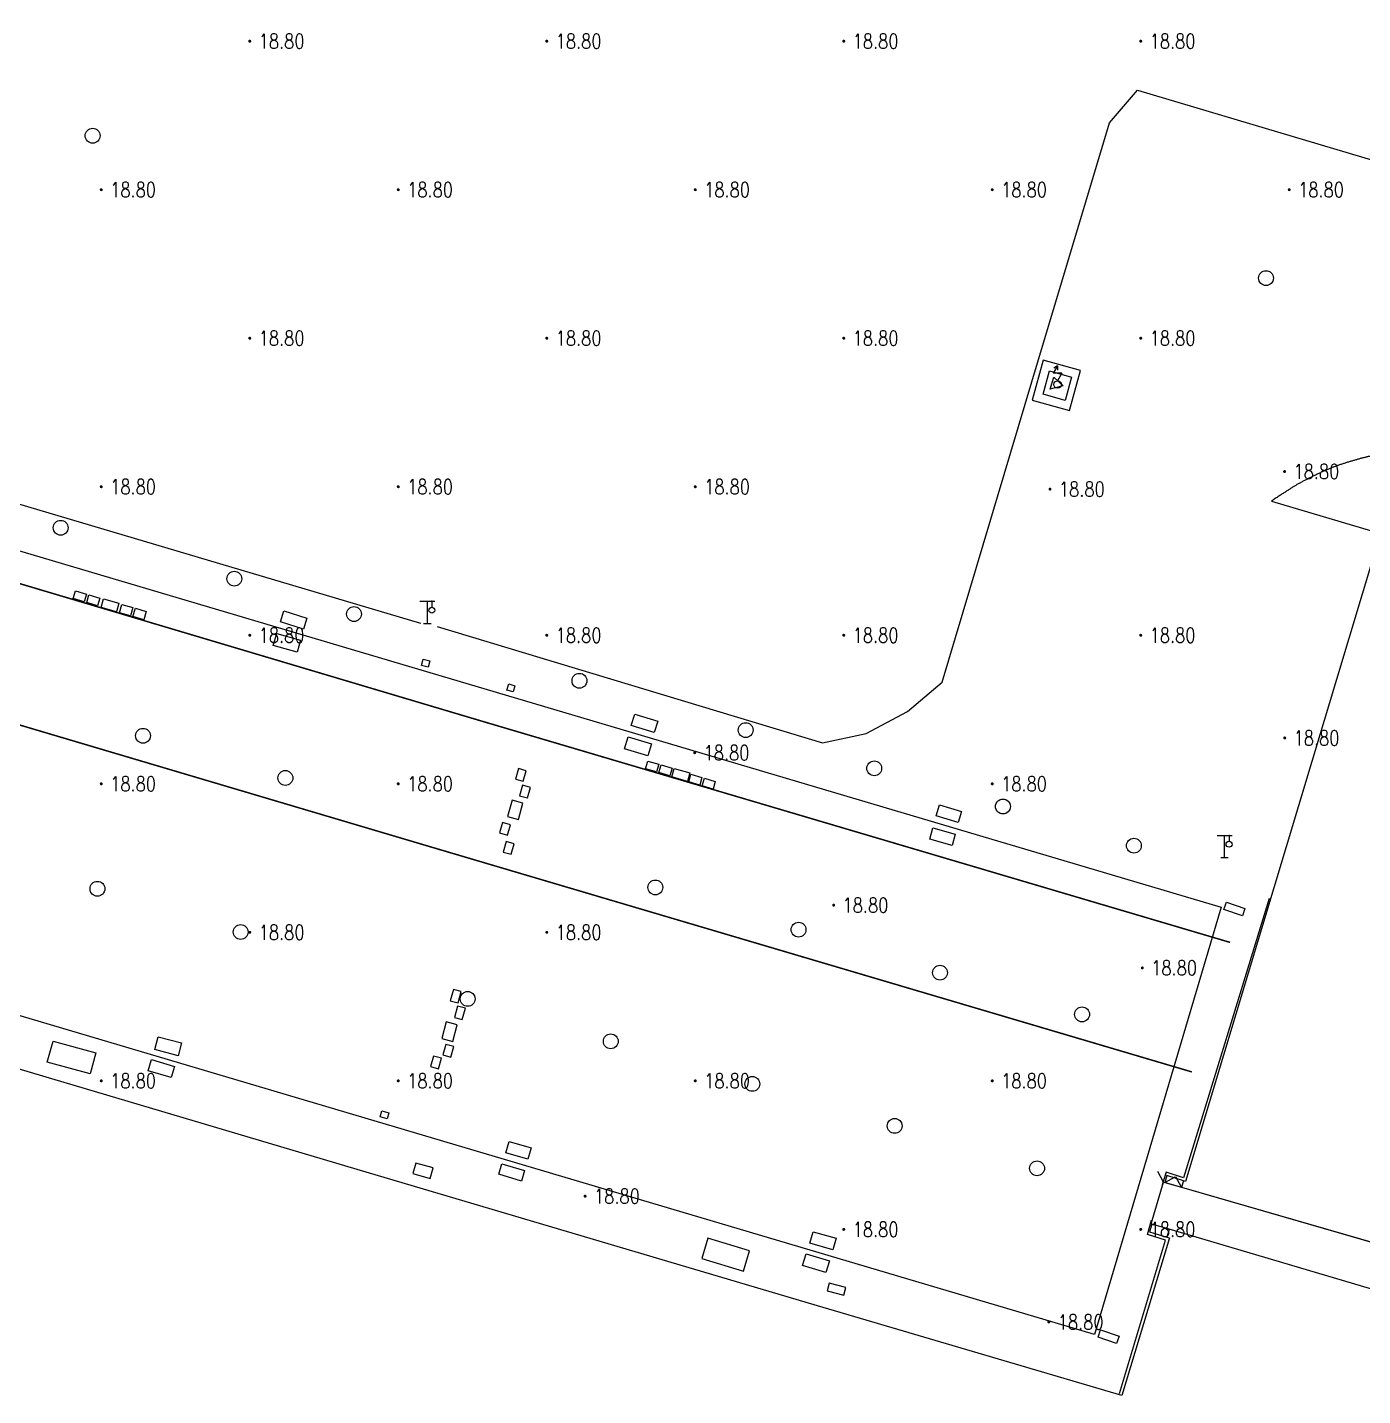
# Model space of a CAD drawing. Extents: x 404846 to 408477, y 3390929 to 3392894.
# Drawn here: x 407326.4 to 407416.3, y 3391213.2 to 3391305.3 of the extents above; entities that cross this region are included whole.
import ezdxf
from ezdxf.enums import TextEntityAlignment as Align

# ---------------------------------------------------------------- set-up
doc = ezdxf.new("R2010")
doc.units = 0
doc.header["$LTSCALE"] = 0.5
doc.header["$PDSIZE"] = 0.2
doc.layers.get('0').update_dxf_attribs({"linetype": 'CONTINUOUS'})
for name, color, linetype in [('3221', 6, 'CONTINUOUS'), ('DLDW', 11, 'CONTINUOUS'), ('DLSS', 4, 'CONTINUOUS'), ('DMTZ', 3, 'CONTINUOUS'), ('FZTZ', 7, 'CONTINUOUS'), ('GCD', 1, 'CONTINUOUS'), ('GXYZ', 2, 'CONTINUOUS'), ('JMD', 6, 'CONTINUOUS'), ('ZBTZ', 3, 'CONTINUOUS')]:
    doc.layers.add(name, color=color, linetype=linetype)
doc.layers.add('ASSIST', color=7, linetype='CONTINUOUS', plot=False)
doc.styles.add('HZ', font='rs.shx', dxfattribs={"width": 0.8, "bigfont": 'hztxt.shx'})
doc.linetypes.add('10422', pattern='A,0.75,[150,AAA.SHX,S=0.5,R=0,X=0,Y=0.5],1.5,[177,AAA.SHX,S=1,R=0,X=0,Y=0.4],0.75', length=3)
doc.linetypes.add('1161', pattern='A,0,[149,AAA.SHX,S=0.15,R=0,X=0,Y=0],-1.6', length=1.6)
doc.linetypes.add('444', pattern='A,4.5,[145,AAA.SHX,S=1,R=0,X=0,Y=1],4.5,-0.5,[146,AAA.SHX,S=1,R=0,X=0,Y=0],-0.5', length=10)

# ---------------------------------------------------------------- blocks, each defined once
blk = doc.blocks.new('gc063')
for p, q in [((-1, 3), (1, 3)), ((0, 0), (0, 3)), ((0.6, 3), (0.6, 2.2)), ((-0.5, 0), (0.5, 0))]:
    blk.add_line(p, q)
blk.add_circle((0.6, 1.8), 0.4)
blk.add_point((0.6, 3))
blk.add_point((0.6, 3))
blk = doc.blocks.new('GC200')
at = {"linetype": 'Continuous', "const_width": 0.2, "flags": 128}
blk.add_lwpolyline([(-0.1, 0, 1), (0.1, 0, 1)], format="xyb", close=True, dxfattribs=at)
blk = doc.blocks.new('gc188')
blk.add_circle((0, 0), 1)
blk = doc.blocks.new('gc132')
at = {"linetype": 'Continuous'}
for points in [[(0, 2.5), (-0.58, 1.5)], [(0, 2.5), (-0.52, 2.2)], [(0, 2.5), (0, 1.9)], [(0.58, 1.5), (-0.58, 1.5)], [(0.58, 1.5), (0, 0.5)]]:
    blk.add_lwpolyline(points, dxfattribs=at)
blk.add_circle((0, 0), 0.5, dxfattribs=at)

msp = doc.modelspace()

# ---------------------------------------------------------------- linework, layer by layer
at = {"layer": '3221', "color": 6}
msp.add_polyline3d([(407207.002, 3391305.308, 19.229), (407406.779, 3391246.064, 19.44), (407398.253, 3391217.307, 19.44), (407198.508, 3391276.535, 19.229)], dxfattribs=at)
at = {"layer": 'ASSIST', "linetype": 'Continuous', "elevation": 19.111, "flags": 128}
msp.add_lwpolyline([(407402.9, 3391227.564), (407402.975, 3391227.542), (407404.1, 3391227.218), (407426.913, 3391220.629), (407427.707, 3391220.399), (407427.659, 3391220.249), (407427.639, 3391220.185), (407426.758, 3391217.432), (407424.016, 3391218.244), (407423.82, 3391218.302), (407403.269, 3391224.388), (407402.108, 3391224.732), (407402.069, 3391224.743), (407402.9, 3391227.564)], close=True, dxfattribs=at)
at = {"layer": 'DLDW', "linetype": 'Continuous', "elevation": 19.839, "flags": 128}
msp.add_lwpolyline([(407396.14, 3391281.182), (407395.248, 3391280.957), (407395.507, 3391281.749), (407396.14, 3391281.182)], close=True, dxfattribs=at)
at = {"layer": 'DLSS', "linetype": 'Continuous'}
for p, q in [((407402.9, 3391227.564), (407402.516, 3391228.266)), ((407402.9, 3391227.564), (407402.975, 3391227.542)), ((407402.938, 3391227.553), (407415.507, 3391223.924)), ((407402.975, 3391227.542), (407403.677, 3391227.926)), ((407404.1, 3391227.218), (407403.713, 3391227.918)), ((407404.1, 3391227.218), (407426.913, 3391220.629))]:
    msp.add_line(p, q, dxfattribs=at)
at = {"layer": 'DLSS', "linetype": 'Continuous', "const_width": 0.1, "flags": 128}
for points, elevation in [([(407305.932, 3391273.789), (407356.888, 3391258.626)], 19.409), ([(407303.313, 3391265.024), (407354.31, 3391249.904)], 19.526), ([(407356.888, 3391258.626), (407407.377, 3391243.7)], 19.365), ([(407354.31, 3391249.904), (407404.799, 3391234.979)], 19.365)]:
    msp.add_lwpolyline(points, dxfattribs=dict(at, elevation=elevation))
at = {"layer": 'DLSS', "linetype": 'Continuous', "flags": 128}
for points, elevation in [([(407417.357, 3391270.77), (407417.31, 3391270.617), (407417.095, 3391269.901), (407404.376, 3391227.603), (407404.227, 3391227.652)], 19.654), ([(407379.977, 3391219.127), (407350.033, 3391227.991), (407323.69, 3391235.8)], 19.657), ([(407404.227, 3391227.652), (407404.1, 3391227.218)], 18.353), ([(407403.269, 3391224.388), (407403.114, 3391223.861)], 18.353), ([(407403.284, 3391223.811), (407400.085, 3391213.186), (407379.977, 3391219.127)], 19.608), ([(407403.114, 3391223.861), (407403.284, 3391223.811)], 19.688)]:
    msp.add_lwpolyline(points, dxfattribs=dict(at, elevation=elevation))
at = {"layer": 'DMTZ', "linetype": '10422', "elevation": 19.782, "flags": 128}
msp.add_lwpolyline([(407396.703, 3391281.765), (407396.264, 3391280.195), (407394.776, 3391280.611), (407395.215, 3391282.18), (407396.703, 3391281.765)], close=True, dxfattribs=at)
at = {"layer": 'DMTZ', "linetype": '10422', "flags": 128}
for points, elevation in [([(407404.227, 3391227.652), (407403.11, 3391228.007), (407402.975, 3391227.542)], 19.252), ([(407402.108, 3391224.732), (407401.953, 3391224.209), (407403.114, 3391223.861)], 19.447)]:
    msp.add_lwpolyline(points, dxfattribs=dict(at, elevation=elevation))
at = {"layer": 'FZTZ', "linetype": 'Continuous', "flags": 128}
for points, elevation in [([(407396.567, 3391279.509), (407397.307, 3391282.198), (407394.787, 3391282.892), (407394.046, 3391280.203), (407396.567, 3391279.509)], 19.499), ([(407329.624, 3391267.361), (407330.361, 3391267.146), (407330.211, 3391266.631), (407329.474, 3391266.845), (407329.624, 3391267.361)], 19.543), ([(407330.525, 3391267.097), (407331.262, 3391266.883), (407331.112, 3391266.368), (407330.375, 3391266.582), (407330.525, 3391267.097)], 19.543), ([(407332.379, 3391265.964), (407331.351, 3391266.258), (407331.515, 3391266.832), (407332.543, 3391266.538), (407332.379, 3391265.964)], 19.553), ([(407332.752, 3391266.458), (407333.489, 3391266.244), (407333.327, 3391265.687), (407332.59, 3391265.901), (407332.752, 3391266.458)], 19.553), ([(407333.653, 3391266.195), (407334.39, 3391265.98), (407334.227, 3391265.421), (407333.49, 3391265.635), (407333.653, 3391266.195)], 19.553), ([(407343.663, 3391266.019), (407345.211, 3391265.52), (407344.976, 3391264.79), (407343.427, 3391265.289), (407343.663, 3391266.019)], 19.372), ([(407343.176, 3391264.509), (407344.778, 3391264.049), (407344.545, 3391263.238), (407342.943, 3391263.698), (407343.176, 3391264.509)], 19.372), ([(407353.046, 3391262.778), (407353.479, 3391262.661), (407353.363, 3391262.23), (407352.93, 3391262.347), (407353.046, 3391262.778)], 19.464), ([(407358.796, 3391261.1), (407359.207, 3391260.98), (407359.086, 3391260.569), (407358.676, 3391260.689), (407358.796, 3391261.1)], 19.396), ([(407367.284, 3391259.068), (407368.833, 3391258.598), (407368.602, 3391257.835), (407367.053, 3391258.305), (407367.284, 3391259.068)], 19.358), ([(407366.834, 3391257.546), (407368.409, 3391257.076), (407368.167, 3391256.267), (407366.593, 3391256.737), (407366.834, 3391257.546)], 19.386), ([(407368.158, 3391255.913), (407368.895, 3391255.699), (407368.745, 3391255.184), (407368.008, 3391255.398), (407368.158, 3391255.913)], 19.126), ([(407369.059, 3391255.65), (407369.796, 3391255.436), (407369.646, 3391254.92), (407368.909, 3391255.134), (407369.059, 3391255.65)], 19.126), ([(407359.456, 3391255.404), (407359.253, 3391254.702), (407359.777, 3391254.551), (407359.98, 3391255.253), (407359.456, 3391255.404)], 19.637), ([(407369.935, 3391255.417), (407370.994, 3391255.114), (407370.831, 3391254.54), (407369.771, 3391254.843), (407369.935, 3391255.417)], 19.115), ([(407371.069, 3391255.02), (407371.806, 3391254.806), (407371.656, 3391254.291), (407370.919, 3391254.505), (407371.069, 3391255.02)], 19.115), ([(407371.97, 3391254.757), (407372.707, 3391254.543), (407372.558, 3391254.027), (407371.821, 3391254.242), (407371.97, 3391254.757)], 19.115), ([(407359.734, 3391254.282), (407359.531, 3391253.579), (407360.055, 3391253.428), (407360.258, 3391254.131), (407359.734, 3391254.282)], 19.637), ([(407359.02, 3391253.278), (407358.72, 3391252.177), (407359.455, 3391251.977), (407359.754, 3391253.078), (407359.02, 3391253.278)], 19.612), ([(407387.807, 3391252.962), (407389.298, 3391252.504), (407389.073, 3391251.772), (407387.582, 3391252.231), (407387.807, 3391252.962)], 19.407), ([(407358.382, 3391251.771), (407358.179, 3391251.069), (407358.703, 3391250.918), (407358.905, 3391251.62), (407358.382, 3391251.771)], 19.637), ([(407387.365, 3391251.419), (407388.868, 3391250.996), (407388.651, 3391250.223), (407387.148, 3391250.647), (407387.365, 3391251.419)], 19.361), ([(407358.629, 3391250.487), (407358.427, 3391249.785), (407358.951, 3391249.634), (407359.153, 3391250.336), (407358.629, 3391250.487)], 19.637), ([(407407.13, 3391246.401), (407408.372, 3391245.984), (407408.206, 3391245.49), (407406.964, 3391245.907), (407407.13, 3391246.401)], 19.569), ([(407355.382, 3391239.622), (407355.602, 3391240.386), (407355.078, 3391240.537), (407354.858, 3391239.773), (407355.382, 3391239.622)], 19.781), ([(407355.66, 3391238.499), (407355.881, 3391239.268), (407355.358, 3391239.419), (407355.136, 3391238.65), (407355.66, 3391238.499)], 19.781), ([(407354.594, 3391238.351), (407354.291, 3391237.236), (407355.025, 3391237.036), (407355.329, 3391238.152), (407354.594, 3391238.351)], 19.751), ([(407335.181, 3391237.346), (407336.77, 3391236.937), (407336.547, 3391236.07), (407334.958, 3391236.48), (407335.181, 3391237.346)], 19.577), ([(407328.109, 3391237.052), (407330.992, 3391236.261), (407330.603, 3391234.842), (407327.72, 3391235.634), (407328.109, 3391237.052)], 19.69), ([(407354.571, 3391236.836), (407354.368, 3391236.133), (407354.892, 3391235.982), (407355.095, 3391236.684), (407354.571, 3391236.836)], 19.801), ([(407334.744, 3391235.809), (407336.289, 3391235.355), (407336.07, 3391234.611), (407334.525, 3391235.065), (407334.744, 3391235.809)], 19.597), ([(407353.736, 3391236.047), (407353.534, 3391235.345), (407354.058, 3391235.194), (407354.26, 3391235.896), (407353.736, 3391236.047)], 19.801), ([(407350.258, 3391232.352), (407350.732, 3391232.221), (407350.62, 3391231.816), (407350.146, 3391231.947), (407350.258, 3391232.352)], 19.244), ([(407358.819, 3391230.303), (407360.303, 3391229.874), (407360.084, 3391229.114), (407358.599, 3391229.542), (407358.819, 3391230.303)], 19.305), ([(407353.703, 3391228.52), (407352.53, 3391228.846), (407352.333, 3391228.139), (407353.506, 3391227.812), (407353.703, 3391228.52)], 19.88), ([(407358.342, 3391228.803), (407359.867, 3391228.341), (407359.652, 3391227.63), (407358.127, 3391228.092), (407358.342, 3391228.803)], 19.311), ([(407372.213, 3391223.788), (407371.797, 3391222.414), (407374.604, 3391221.564), (407375.02, 3391222.938), (407372.213, 3391223.788)], 19.462), ([(407379.289, 3391224.214), (407380.837, 3391223.777), (407380.62, 3391223.007), (407379.072, 3391223.445), (407379.289, 3391224.214)], 19.584), ([(407378.818, 3391222.731), (407380.388, 3391222.266), (407380.155, 3391221.478), (407378.585, 3391221.943), (407378.818, 3391222.731)], 19.584), ([(407381.492, 3391220.477), (407380.375, 3391220.769), (407380.236, 3391220.24), (407381.354, 3391219.948), (407381.492, 3391220.477)], 19.88), ([(407398.657, 3391217.617), (407399.899, 3391217.201), (407399.733, 3391216.707), (407398.491, 3391217.123), (407398.657, 3391217.617)], 19.605)]:
    msp.add_lwpolyline(points, close=True, dxfattribs=dict(at, elevation=elevation))
at = {"layer": 'JMD', "linetype": '444', "flags": 128}
for points, elevation in [([(407394.017, 3391281.432), (407399.263, 3391298.881), (407401.145, 3391301.071), (407453.105, 3391285.625)], 21.29), ([(407382.875, 3391257.776), (407385.65, 3391259.24), (407387.976, 3391261.213), (407394.017, 3391281.432)], 21.384), ([(407312.832, 3391277.066), (407352.858, 3391265.201)], 21.587), ([(407353.979, 3391264.976), (407379.918, 3391257.148), (407382.875, 3391257.776)], 21.364), ([(407410.006, 3391246.646), (407404.238, 3391227.857), (407403.08, 3391228.23), (407402.798, 3391227.379)], 20.609), ([(407399.928, 3391213.33), (407403.019, 3391223.663), (407401.816, 3391224.034), (407402.072, 3391225.01)], 20.624)]:
    msp.add_lwpolyline(points, dxfattribs=dict(at, elevation=elevation))
at = {"layer": 'ZBTZ', "linetype": '1161', "elevation": 19.271, "flags": 128}
msp.add_lwpolyline([(407426.723, 3391277.265), (407426.371, 3391277.332), (407426.315, 3391277.333), (407426.258, 3391277.334), (407426.202, 3391277.335), (407426.146, 3391277.336), (407426.09, 3391277.338), (407426.035, 3391277.339), (407425.979, 3391277.34), (407425.924, 3391277.341), (407425.869, 3391277.342), (407425.814, 3391277.343), (407425.76, 3391277.344), (407425.706, 3391277.345), (407425.653, 3391277.346), (407425.6, 3391277.347), (407425.548, 3391277.348), (407425.496, 3391277.349), (407425.445, 3391277.35), (407425.394, 3391277.35), (407425.344, 3391277.351), (407425.295, 3391277.352), (407425.247, 3391277.352), (407425.199, 3391277.353), (407425.152, 3391277.353), (407425.106, 3391277.354), (407425.061, 3391277.354), (407425.017, 3391277.355), (407424.973, 3391277.355), (407424.931, 3391277.355), (407424.89, 3391277.355), (407424.849, 3391277.355), (407424.808, 3391277.355), (407424.766, 3391277.355), (407424.724, 3391277.354), (407424.681, 3391277.354), (407424.637, 3391277.353), (407424.593, 3391277.352), (407424.548, 3391277.352), (407424.503, 3391277.351), (407424.457, 3391277.35), (407424.411, 3391277.349), (407424.364, 3391277.347), (407424.316, 3391277.346), (407424.268, 3391277.345), (407424.22, 3391277.343), (407424.171, 3391277.342), (407424.122, 3391277.34), (407424.072, 3391277.338), (407424.022, 3391277.336), (407423.972, 3391277.334), (407423.921, 3391277.332), (407423.87, 3391277.33), (407423.818, 3391277.328), (407423.767, 3391277.326), (407423.714, 3391277.323), (407423.662, 3391277.321), (407423.609, 3391277.318), (407423.556, 3391277.316), (407423.503, 3391277.313), (407423.449, 3391277.31), (407423.396, 3391277.307), (407423.342, 3391277.304), (407423.287, 3391277.301), (407423.233, 3391277.298), (407423.178, 3391277.295), (407423.124, 3391277.292), (407423.069, 3391277.289), (407423.014, 3391277.285), (407422.959, 3391277.282), (407422.904, 3391277.279), (407422.848, 3391277.275), (407422.793, 3391277.271), (407422.737, 3391277.268), (407422.682, 3391277.264), (407422.626, 3391277.26), (407422.571, 3391277.257), (407422.515, 3391277.253), (407422.46, 3391277.249), (407422.405, 3391277.245), (407422.349, 3391277.241), (407422.294, 3391277.237), (407422.238, 3391277.233), (407422.183, 3391277.229), (407422.128, 3391277.224), (407422.073, 3391277.22), (407422.018, 3391277.216), (407421.964, 3391277.212), (407421.909, 3391277.207), (407421.855, 3391277.203), (407421.801, 3391277.199), (407421.747, 3391277.194), (407421.693, 3391277.19), (407421.639, 3391277.185), (407421.586, 3391277.181), (407421.533, 3391277.176), (407421.48, 3391277.171), (407421.428, 3391277.167), (407421.376, 3391277.162), (407421.324, 3391277.157), (407421.273, 3391277.153), (407421.221, 3391277.148), (407421.171, 3391277.143), (407421.12, 3391277.139), (407421.07, 3391277.134), (407421.021, 3391277.129), (407420.972, 3391277.124), (407420.923, 3391277.12), (407420.875, 3391277.115), (407420.827, 3391277.11), (407420.78, 3391277.105), (407420.733, 3391277.1), (407420.686, 3391277.096), (407420.641, 3391277.091), (407420.595, 3391277.086), (407420.551, 3391277.081), (407420.506, 3391277.076), (407420.463, 3391277.071), (407420.42, 3391277.067), (407420.378, 3391277.062), (407420.336, 3391277.057), (407420.295, 3391277.052), (407420.254, 3391277.047), (407420.214, 3391277.042), (407420.172, 3391277.037), (407420.13, 3391277.032), (407420.087, 3391277.026), (407420.043, 3391277.021), (407419.998, 3391277.015), (407419.953, 3391277.008), (407419.907, 3391277.002), (407419.861, 3391276.995), (407419.814, 3391276.989), (407419.766, 3391276.982), (407419.718, 3391276.975), (407419.669, 3391276.968), (407419.62, 3391276.96), (407419.57, 3391276.953), (407419.52, 3391276.945), (407419.469, 3391276.937), (407419.418, 3391276.929), (407419.366, 3391276.921), (407419.314, 3391276.912), (407419.262, 3391276.904), (407419.209, 3391276.895), (407419.156, 3391276.887), (407419.103, 3391276.878), (407419.049, 3391276.869), (407418.995, 3391276.86), (407418.941, 3391276.85), (407418.887, 3391276.841), (407418.832, 3391276.832), (407418.777, 3391276.822), (407418.723, 3391276.813), (407418.668, 3391276.803), (407418.612, 3391276.793), (407418.557, 3391276.783), (407418.502, 3391276.773), (407418.446, 3391276.763), (407418.391, 3391276.753), (407418.335, 3391276.743), (407418.28, 3391276.733), (407418.224, 3391276.722), (407418.169, 3391276.712), (407418.114, 3391276.702), (407418.059, 3391276.691), (407418.003, 3391276.681), (407417.948, 3391276.67), (407417.894, 3391276.659), (407417.839, 3391276.649), (407417.785, 3391276.638), (407417.73, 3391276.627), (407417.676, 3391276.617), (407417.623, 3391276.606), (407417.569, 3391276.595), (407417.516, 3391276.585), (407417.463, 3391276.574), (407417.411, 3391276.563), (407417.359, 3391276.553), (407417.307, 3391276.542), (407417.256, 3391276.531), (407417.205, 3391276.52), (407417.154, 3391276.51), (407417.104, 3391276.499), (407417.055, 3391276.489), (407417.006, 3391276.478), (407416.958, 3391276.467), (407416.91, 3391276.457), (407416.863, 3391276.447), (407416.816, 3391276.436), (407416.77, 3391276.426), (407416.724, 3391276.416), (407416.68, 3391276.405), (407416.636, 3391276.395), (407416.592, 3391276.385), (407416.55, 3391276.375), (407416.508, 3391276.365), (407416.467, 3391276.355), (407416.427, 3391276.346), (407416.387, 3391276.336), (407416.348, 3391276.326), (407416.308, 3391276.316), (407416.266, 3391276.305), (407416.223, 3391276.294), (407416.178, 3391276.282), (407416.132, 3391276.27), (407416.085, 3391276.257), (407416.037, 3391276.244), (407415.987, 3391276.23), (407415.937, 3391276.216), (407415.886, 3391276.202), (407415.834, 3391276.187), (407415.781, 3391276.172), (407415.728, 3391276.156), (407415.674, 3391276.141), (407415.619, 3391276.125), (407415.564, 3391276.108), (407415.509, 3391276.092), (407415.454, 3391276.075), (407415.399, 3391276.058), (407415.343, 3391276.041), (407415.287, 3391276.024), (407415.232, 3391276.007), (407415.177, 3391275.99), (407415.122, 3391275.972), (407415.067, 3391275.955), (407415.013, 3391275.938), (407414.959, 3391275.92), (407414.906, 3391275.903), (407414.853, 3391275.886), (407414.802, 3391275.869), (407414.751, 3391275.852), (407414.7, 3391275.835), (407414.651, 3391275.818), (407414.603, 3391275.802), (407414.557, 3391275.785), (407414.511, 3391275.769), (407414.467, 3391275.753), (407414.424, 3391275.738), (407414.382, 3391275.722), (407414.339, 3391275.706), (407414.294, 3391275.689), (407414.248, 3391275.671), (407414.2, 3391275.652), (407414.152, 3391275.632), (407414.103, 3391275.612), (407414.053, 3391275.591), (407414.002, 3391275.569), (407413.95, 3391275.547), (407413.897, 3391275.524), (407413.844, 3391275.501), (407413.79, 3391275.477), (407413.735, 3391275.452), (407413.681, 3391275.428), (407413.625, 3391275.402), (407413.57, 3391275.377), (407413.514, 3391275.351), (407413.457, 3391275.325), (407413.401, 3391275.298), (407413.345, 3391275.272), (407413.288, 3391275.245), (407413.232, 3391275.218), (407413.176, 3391275.191), (407413.12, 3391275.164), (407413.064, 3391275.137), (407413.009, 3391275.11), (407412.954, 3391275.083), (407412.899, 3391275.056), (407412.845, 3391275.029), (407412.792, 3391275.003), (407412.739, 3391274.976), (407412.687, 3391274.95), (407412.635, 3391274.924), (407412.585, 3391274.898), (407412.535, 3391274.873), (407412.487, 3391274.848), (407412.439, 3391274.824), (407412.393, 3391274.8), (407412.348, 3391274.776), (407412.304, 3391274.753), (407412.261, 3391274.731), (407412.22, 3391274.709), (407412.18, 3391274.688), (407412.142, 3391274.667), (407412.105, 3391274.648), (407412.07, 3391274.629), (407412.033, 3391274.608), (407411.996, 3391274.587), (407411.957, 3391274.566), (407411.919, 3391274.543), (407411.879, 3391274.52), (407411.839, 3391274.497), (407411.798, 3391274.472), (407411.757, 3391274.447), (407411.715, 3391274.422), (407411.672, 3391274.396), (407411.629, 3391274.369), (407411.585, 3391274.341), (407411.54, 3391274.313), (407411.494, 3391274.284), (407411.448, 3391274.255), (407411.401, 3391274.225), (407411.353, 3391274.194), (407411.304, 3391274.163), (407411.255, 3391274.131), (407411.205, 3391274.099), (407411.154, 3391274.066), (407411.102, 3391274.032), (407411.05, 3391273.998), (407410.997, 3391273.963), (407410.942, 3391273.927), (407410.887, 3391273.891), (407410.832, 3391273.855), (407410.775, 3391273.818), (407410.717, 3391273.78), (407410.659, 3391273.742), (407410.6, 3391273.703), (407410.539, 3391273.664), (407410.478, 3391273.624), (407410.416, 3391273.583), (407410.353, 3391273.542), (407410.289, 3391273.501), (407410.224, 3391273.459), (407410.158, 3391273.416), (407417.502, 3391271.233), (407417.363, 3391270.769)], dxfattribs=at)

# ---------------------------------------------------------------- block references
at = {"layer": 'DLDW', "linetype": 'Continuous', "xscale": 0.5, "yscale": 0.5}
msp.add_blockref('gc132', (407395.759, 3391281.268), dxfattribs=at)
at = {"layer": 'DLSS', "linetype": 'Continuous', "xscale": 0.5, "yscale": 0.5}
for p in [(407353.318, 3391265.167, 19.539), (407407.004, 3391249.409, 19.504)]:
    msp.add_blockref('gc063', p, dxfattribs=at)
at = {"layer": 'GCD', "linetype": 'Continuous'}
ref = msp.add_blockref('GC200', (407341.358, 3391304.379, 18.8), dxfattribs=dict(at, xscale=0.5, yscale=0.5, zscale=0.5))
ref.add_attrib('height', '18.80', dxfattribs={"linetype": 'Continuous', "height": 1, "style": 'HZ', "width": 0.8}).set_placement((407341.958, 3391304.379, 18.8), align=Align.MIDDLE_LEFT)
ref = msp.add_blockref('GC200', (407361.358, 3391304.379, 18.8), dxfattribs=dict(at, xscale=0.5, yscale=0.5, zscale=0.5))
ref.add_attrib('height', '18.80', dxfattribs={"linetype": 'Continuous', "height": 1, "style": 'HZ', "width": 0.8}).set_placement((407361.958, 3391304.379, 18.8), align=Align.MIDDLE_LEFT)
ref = msp.add_blockref('GC200', (407381.358, 3391304.379, 18.8), dxfattribs=dict(at, xscale=0.5, yscale=0.5, zscale=0.5))
ref.add_attrib('height', '18.80', dxfattribs={"linetype": 'Continuous', "height": 1, "style": 'HZ', "width": 0.8}).set_placement((407381.958, 3391304.379, 18.8), align=Align.MIDDLE_LEFT)
ref = msp.add_blockref('GC200', (407401.358, 3391304.379, 18.8), dxfattribs=dict(at, xscale=0.5, yscale=0.5, zscale=0.5))
ref.add_attrib('height', '18.80', dxfattribs={"linetype": 'Continuous', "height": 1, "style": 'HZ', "width": 0.8}).set_placement((407401.958, 3391304.379, 18.8), align=Align.MIDDLE_LEFT)
ref = msp.add_blockref('GC200', (407331.358, 3391294.379, 18.8), dxfattribs=dict(at, xscale=0.5, yscale=0.5, zscale=0.5))
ref.add_attrib('height', '18.80', dxfattribs={"linetype": 'Continuous', "height": 1, "style": 'HZ', "width": 0.8}).set_placement((407331.958, 3391294.379, 18.8), align=Align.MIDDLE_LEFT)
ref = msp.add_blockref('GC200', (407351.358, 3391294.379, 18.8), dxfattribs=dict(at, xscale=0.5, yscale=0.5, zscale=0.5))
ref.add_attrib('height', '18.80', dxfattribs={"linetype": 'Continuous', "height": 1, "style": 'HZ', "width": 0.8}).set_placement((407351.958, 3391294.379, 18.8), align=Align.MIDDLE_LEFT)
ref = msp.add_blockref('GC200', (407371.358, 3391294.379, 18.8), dxfattribs=dict(at, xscale=0.5, yscale=0.5, zscale=0.5))
ref.add_attrib('height', '18.80', dxfattribs={"linetype": 'Continuous', "height": 1, "style": 'HZ', "width": 0.8}).set_placement((407371.958, 3391294.379, 18.8), align=Align.MIDDLE_LEFT)
ref = msp.add_blockref('GC200', (407391.358, 3391294.379, 18.8), dxfattribs=dict(at, xscale=0.5, yscale=0.5, zscale=0.5))
ref.add_attrib('height', '18.80', dxfattribs={"linetype": 'Continuous', "height": 1, "style": 'HZ', "width": 0.8}).set_placement((407391.958, 3391294.379, 18.8), align=Align.MIDDLE_LEFT)
ref = msp.add_blockref('GC200', (407411.358, 3391294.379, 18.8), dxfattribs=dict(at, xscale=0.5, yscale=0.5, zscale=0.5))
ref.add_attrib('height', '18.80', dxfattribs={"linetype": 'Continuous', "height": 1, "style": 'HZ', "width": 0.8}).set_placement((407411.958, 3391294.379, 18.8), align=Align.MIDDLE_LEFT)
ref = msp.add_blockref('GC200', (407341.358, 3391284.379, 18.8), dxfattribs=dict(at, xscale=0.5, yscale=0.5, zscale=0.5))
ref.add_attrib('height', '18.80', dxfattribs={"linetype": 'Continuous', "height": 1, "style": 'HZ', "width": 0.8}).set_placement((407341.958, 3391284.379, 18.8), align=Align.MIDDLE_LEFT)
ref = msp.add_blockref('GC200', (407361.358, 3391284.379, 18.8), dxfattribs=dict(at, xscale=0.5, yscale=0.5, zscale=0.5))
ref.add_attrib('height', '18.80', dxfattribs={"linetype": 'Continuous', "height": 1, "style": 'HZ', "width": 0.8}).set_placement((407361.958, 3391284.379, 18.8), align=Align.MIDDLE_LEFT)
ref = msp.add_blockref('GC200', (407381.358, 3391284.379, 18.8), dxfattribs=dict(at, xscale=0.5, yscale=0.5, zscale=0.5))
ref.add_attrib('height', '18.80', dxfattribs={"linetype": 'Continuous', "height": 1, "style": 'HZ', "width": 0.8}).set_placement((407381.958, 3391284.379, 18.8), align=Align.MIDDLE_LEFT)
ref = msp.add_blockref('GC200', (407401.358, 3391284.379, 18.8), dxfattribs=dict(at, xscale=0.5, yscale=0.5, zscale=0.5))
ref.add_attrib('height', '18.80', dxfattribs={"linetype": 'Continuous', "height": 1, "style": 'HZ', "width": 0.8}).set_placement((407401.958, 3391284.379, 18.8), align=Align.MIDDLE_LEFT)
ref = msp.add_blockref('GC200', (407411.045, 3391275.401, 18.8), dxfattribs=dict(at, xscale=0.5, yscale=0.5, zscale=0.5))
ref.add_attrib('height', '18.80', dxfattribs={"linetype": 'Continuous', "height": 1, "style": 'HZ', "width": 0.8}).set_placement((407411.645, 3391275.401, 18.8), align=Align.MIDDLE_LEFT)
ref = msp.add_blockref('GC200', (407331.358, 3391274.379, 18.8), dxfattribs=dict(at, xscale=0.5, yscale=0.5, zscale=0.5))
ref.add_attrib('height', '18.80', dxfattribs={"linetype": 'Continuous', "height": 1, "style": 'HZ', "width": 0.8}).set_placement((407331.958, 3391274.379, 18.8), align=Align.MIDDLE_LEFT)
ref = msp.add_blockref('GC200', (407351.358, 3391274.379, 18.8), dxfattribs=dict(at, xscale=0.5, yscale=0.5, zscale=0.5))
ref.add_attrib('height', '18.80', dxfattribs={"linetype": 'Continuous', "height": 1, "style": 'HZ', "width": 0.8}).set_placement((407351.958, 3391274.379, 18.8), align=Align.MIDDLE_LEFT)
ref = msp.add_blockref('GC200', (407371.358, 3391274.379, 18.8), dxfattribs=dict(at, xscale=0.5, yscale=0.5, zscale=0.5))
ref.add_attrib('height', '18.80', dxfattribs={"linetype": 'Continuous', "height": 1, "style": 'HZ', "width": 0.8}).set_placement((407371.958, 3391274.379, 18.8), align=Align.MIDDLE_LEFT)
ref = msp.add_blockref('GC200', (407395.248, 3391274.22, 18.8), dxfattribs=dict(at, xscale=0.5, yscale=0.5, zscale=0.5))
ref.add_attrib('height', '18.80', dxfattribs={"linetype": 'Continuous', "height": 1, "style": 'HZ', "width": 0.8}).set_placement((407395.848, 3391274.22, 18.8), align=Align.MIDDLE_LEFT)
ref = msp.add_blockref('GC200', (407341.358, 3391264.379, 18.8), dxfattribs=dict(at, xscale=0.5, yscale=0.5, zscale=0.5))
ref.add_attrib('height', '18.80', dxfattribs={"linetype": 'Continuous', "height": 1, "style": 'HZ', "width": 0.8}).set_placement((407341.958, 3391264.379, 18.8), align=Align.MIDDLE_LEFT)
ref = msp.add_blockref('GC200', (407361.358, 3391264.379, 18.8), dxfattribs=dict(at, xscale=0.5, yscale=0.5, zscale=0.5))
ref.add_attrib('height', '18.80', dxfattribs={"linetype": 'Continuous', "height": 1, "style": 'HZ', "width": 0.8}).set_placement((407361.958, 3391264.379, 18.8), align=Align.MIDDLE_LEFT)
ref = msp.add_blockref('GC200', (407381.358, 3391264.379, 18.8), dxfattribs=dict(at, xscale=0.5, yscale=0.5, zscale=0.5))
ref.add_attrib('height', '18.80', dxfattribs={"linetype": 'Continuous', "height": 1, "style": 'HZ', "width": 0.8}).set_placement((407381.958, 3391264.379, 18.8), align=Align.MIDDLE_LEFT)
ref = msp.add_blockref('GC200', (407401.358, 3391264.379, 18.8), dxfattribs=dict(at, xscale=0.5, yscale=0.5, zscale=0.5))
ref.add_attrib('height', '18.80', dxfattribs={"linetype": 'Continuous', "height": 1, "style": 'HZ', "width": 0.8}).set_placement((407401.958, 3391264.379, 18.8), align=Align.MIDDLE_LEFT)
ref = msp.add_blockref('GC200', (407411.054, 3391257.466, 18.8), dxfattribs=dict(at, xscale=0.5, yscale=0.5, zscale=0.5))
ref.add_attrib('height', '18.80', dxfattribs={"linetype": 'Continuous', "height": 1, "style": 'HZ', "width": 0.8}).set_placement((407411.654, 3391257.466, 18.8), align=Align.MIDDLE_LEFT)
ref = msp.add_blockref('GC200', (407371.32, 3391256.47, 18.8), dxfattribs=dict(at, xscale=0.5, yscale=0.5, zscale=0.5))
ref.add_attrib('height', '18.80', dxfattribs={"linetype": 'Continuous', "height": 1, "style": 'HZ', "width": 0.8}).set_placement((407371.92, 3391256.47, 18.8), align=Align.MIDDLE_LEFT)
ref = msp.add_blockref('GC200', (407331.358, 3391254.379, 18.8), dxfattribs=dict(at, xscale=0.5, yscale=0.5, zscale=0.5))
ref.add_attrib('height', '18.80', dxfattribs={"linetype": 'Continuous', "height": 1, "style": 'HZ', "width": 0.8}).set_placement((407331.958, 3391254.379, 18.8), align=Align.MIDDLE_LEFT)
ref = msp.add_blockref('GC200', (407351.358, 3391254.379, 18.8), dxfattribs=dict(at, xscale=0.5, yscale=0.5, zscale=0.5))
ref.add_attrib('height', '18.80', dxfattribs={"linetype": 'Continuous', "height": 1, "style": 'HZ', "width": 0.8}).set_placement((407351.958, 3391254.379, 18.8), align=Align.MIDDLE_LEFT)
ref = msp.add_blockref('GC200', (407391.358, 3391254.379, 18.8), dxfattribs=dict(at, xscale=0.5, yscale=0.5, zscale=0.5))
ref.add_attrib('height', '18.80', dxfattribs={"linetype": 'Continuous', "height": 1, "style": 'HZ', "width": 0.8}).set_placement((407391.958, 3391254.379, 18.8), align=Align.MIDDLE_LEFT)
ref = msp.add_blockref('GC200', (407380.678, 3391246.208, 18.8), dxfattribs=dict(at, xscale=0.5, yscale=0.5, zscale=0.5))
ref.add_attrib('height', '18.80', dxfattribs={"linetype": 'Continuous', "height": 1, "style": 'HZ', "width": 0.8}).set_placement((407381.278, 3391246.208, 18.8), align=Align.MIDDLE_LEFT)
ref = msp.add_blockref('GC200', (407341.358, 3391244.379, 18.8), dxfattribs=dict(at, xscale=0.5, yscale=0.5, zscale=0.5))
ref.add_attrib('height', '18.80', dxfattribs={"linetype": 'Continuous', "height": 1, "style": 'HZ', "width": 0.8}).set_placement((407341.958, 3391244.379, 18.8), align=Align.MIDDLE_LEFT)
ref = msp.add_blockref('GC200', (407361.358, 3391244.379, 18.8), dxfattribs=dict(at, xscale=0.5, yscale=0.5, zscale=0.5))
ref.add_attrib('height', '18.80', dxfattribs={"linetype": 'Continuous', "height": 1, "style": 'HZ', "width": 0.8}).set_placement((407361.958, 3391244.379, 18.8), align=Align.MIDDLE_LEFT)
ref = msp.add_blockref('GC200', (407401.464, 3391241.984, 18.8), dxfattribs=dict(at, xscale=0.5, yscale=0.5, zscale=0.5))
ref.add_attrib('height', '18.80', dxfattribs={"linetype": 'Continuous', "height": 1, "style": 'HZ', "width": 0.8}).set_placement((407402.064, 3391241.984, 18.8), align=Align.MIDDLE_LEFT)
ref = msp.add_blockref('GC200', (407331.358, 3391234.379, 18.8), dxfattribs=dict(at, xscale=0.5, yscale=0.5, zscale=0.5))
ref.add_attrib('height', '18.80', dxfattribs={"linetype": 'Continuous', "height": 1, "style": 'HZ', "width": 0.8}).set_placement((407331.958, 3391234.379, 18.8), align=Align.MIDDLE_LEFT)
ref = msp.add_blockref('GC200', (407351.358, 3391234.379, 18.8), dxfattribs=dict(at, xscale=0.5, yscale=0.5, zscale=0.5))
ref.add_attrib('height', '18.80', dxfattribs={"linetype": 'Continuous', "height": 1, "style": 'HZ', "width": 0.8}).set_placement((407351.958, 3391234.379, 18.8), align=Align.MIDDLE_LEFT)
ref = msp.add_blockref('GC200', (407371.358, 3391234.379, 18.8), dxfattribs=dict(at, xscale=0.5, yscale=0.5, zscale=0.5))
ref.add_attrib('height', '18.80', dxfattribs={"linetype": 'Continuous', "height": 1, "style": 'HZ', "width": 0.8}).set_placement((407371.958, 3391234.379, 18.8), align=Align.MIDDLE_LEFT)
ref = msp.add_blockref('GC200', (407391.358, 3391234.379, 18.8), dxfattribs=dict(at, xscale=0.5, yscale=0.5, zscale=0.5))
ref.add_attrib('height', '18.80', dxfattribs={"linetype": 'Continuous', "height": 1, "style": 'HZ', "width": 0.8}).set_placement((407391.958, 3391234.379, 18.8), align=Align.MIDDLE_LEFT)
ref = msp.add_blockref('GC200', (407363.939, 3391226.614, 18.8), dxfattribs=dict(at, xscale=0.5, yscale=0.5, zscale=0.5))
ref.add_attrib('height', '18.80', dxfattribs={"linetype": 'Continuous', "height": 1, "style": 'HZ', "width": 0.8}).set_placement((407364.539, 3391226.614, 18.8), align=Align.MIDDLE_LEFT)
ref = msp.add_blockref('GC200', (407381.358, 3391224.379, 18.8), dxfattribs=dict(at, xscale=0.5, yscale=0.5, zscale=0.5))
ref.add_attrib('height', '18.80', dxfattribs={"linetype": 'Continuous', "height": 1, "style": 'HZ', "width": 0.8}).set_placement((407381.958, 3391224.379, 18.8), align=Align.MIDDLE_LEFT)
ref = msp.add_blockref('GC200', (407401.358, 3391224.379, 18.8), dxfattribs=dict(at, xscale=0.5, yscale=0.5, zscale=0.5))
ref.add_attrib('height', '18.80', dxfattribs={"linetype": 'Continuous', "height": 1, "style": 'HZ', "width": 0.8}).set_placement((407401.958, 3391224.379, 18.8), align=Align.MIDDLE_LEFT)
ref = msp.add_blockref('GC200', (407395.167, 3391218.142, 18.8), dxfattribs=dict(at, xscale=0.5, yscale=0.5, zscale=0.5))
ref.add_attrib('height', '18.80', dxfattribs={"linetype": 'Continuous', "height": 1, "style": 'HZ', "width": 0.8}).set_placement((407395.767, 3391218.142, 18.8), align=Align.MIDDLE_LEFT)
at = {"layer": 'GXYZ', "linetype": 'Continuous', "xscale": 0.5, "yscale": 0.5}
for p in [(407330.773, 3391298.01, 19.57), (407409.79, 3391288.425, 19.314), (407328.625, 3391271.616, 19.508), (407340.322, 3391268.189, 19.547), (407348.374, 3391265.807, 19.556), (407363.56, 3391261.314, 19.57), (407374.751, 3391257.994, 19.46), (407334.168, 3391257.611, 19.389), (407383.41, 3391255.424, 19.447), (407343.757, 3391254.774, 19.417), (407392.076, 3391252.851, 19.447), (407400.896, 3391250.216, 19.447), (407331.101, 3391247.31, 19.527), (407368.673, 3391247.402, 19.317), (407340.743, 3391244.4, 19.527), (407378.312, 3391244.561, 19.311), (407387.84, 3391241.663, 19.329), (407356.034, 3391239.898, 19.259), (407397.408, 3391238.854, 19.329), (407365.67, 3391237.041, 19.259), (407375.202, 3391234.174, 19.417), (407384.79, 3391231.35, 19.47), (407394.377, 3391228.49, 19.47)]:
    msp.add_blockref('gc188', p, dxfattribs=at)

doc.saveas('drawing.dxf')
